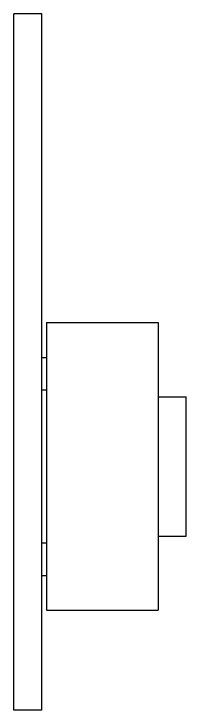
# Model space of a CAD drawing. Header units: millimetres. Extents: x 0 to 297, y 0 to 210.
# Drawn here: x 121.41 to 125.11, y 82.02 to 97.02 of the extents above; entities that cross this region are included whole.
import ezdxf

# ---------------------------------------------------------------- set-up
doc = ezdxf.new("R2010")
doc.units = ezdxf.units.MM
doc.header["$LTSCALE"] = 16.335
doc.layers.get('0').update_dxf_attribs({"linetype": 'CONTINUOUS'})

msp = doc.modelspace()

# ---------------------------------------------------------------- linework, layer by layer
at = {"color": 7, "linetype": 'Continuous'}
for p, q in [((121.408, 82.024), (121.408, 97.024)), ((122.008, 97.024), (121.408, 97.024)), ((122.008, 82.024), (122.008, 97.024)), ((122.108, 90.374), (122.108, 84.174)), ((122.108, 90.374), (124.508, 90.374)), ((124.508, 90.374), (124.508, 84.174)), ((122.008, 89.624), (122.108, 89.624)), ((122.008, 88.924), (122.108, 88.924)), ((124.508, 88.774), (125.108, 88.774)), ((125.108, 85.774), (125.108, 88.774)), ((124.508, 85.774), (125.108, 85.774)), ((122.008, 85.624), (122.108, 85.624)), ((122.008, 84.924), (122.108, 84.924)), ((122.108, 84.174), (124.508, 84.174)), ((122.008, 82.024), (121.408, 82.024))]:
    msp.add_line(p, q, dxfattribs=at)

doc.saveas('drawing.dxf')
